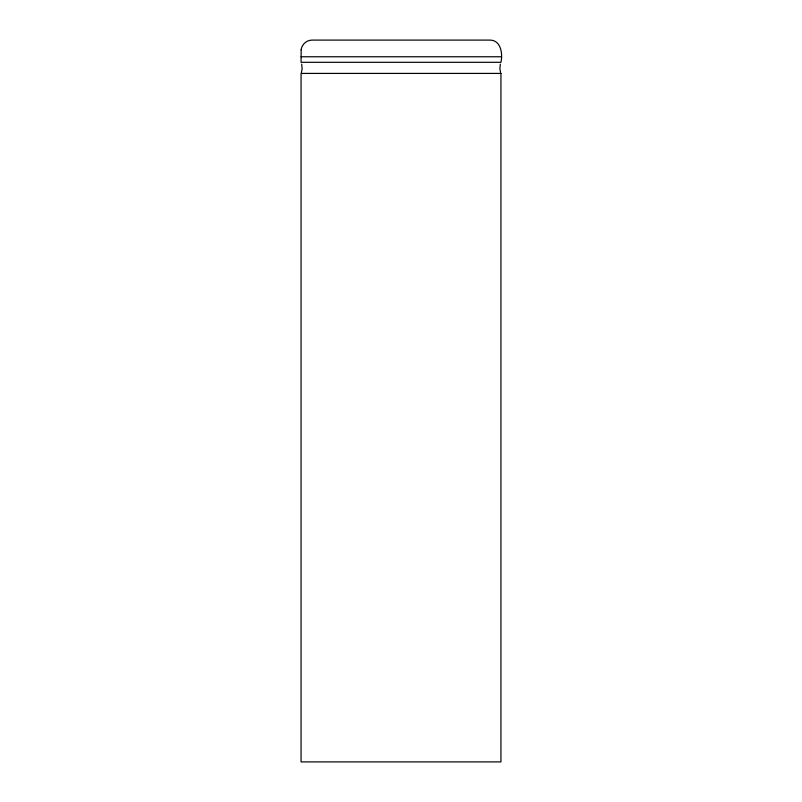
<?xml version="1.0" encoding="UTF-8"?>
<svg xmlns="http://www.w3.org/2000/svg" width="802" height="802" viewBox="0 0 802 802"><rect width="100%" height="100%" fill="white"/><g stroke="black" fill="none" stroke-linecap="round" stroke-linejoin="round"><path stroke-width="1.2" d="M500.328 64.11L499.867 68.812L500.608 72.521M301.392 72.521L302.133 68.812L301.672 64.11M301.061 56.762L500.939 56.762M301.151 49.754L301.061 62.305L500.939 62.305C502.934 53.995 500.979 40 489.842 40.1L312.158 40.1C306.755 40.01 301.773 44.381 301.151 49.754M500.939 73.413L301.061 73.413L301.061 761.9L500.939 761.9L500.939 73.413"/></g></svg>
